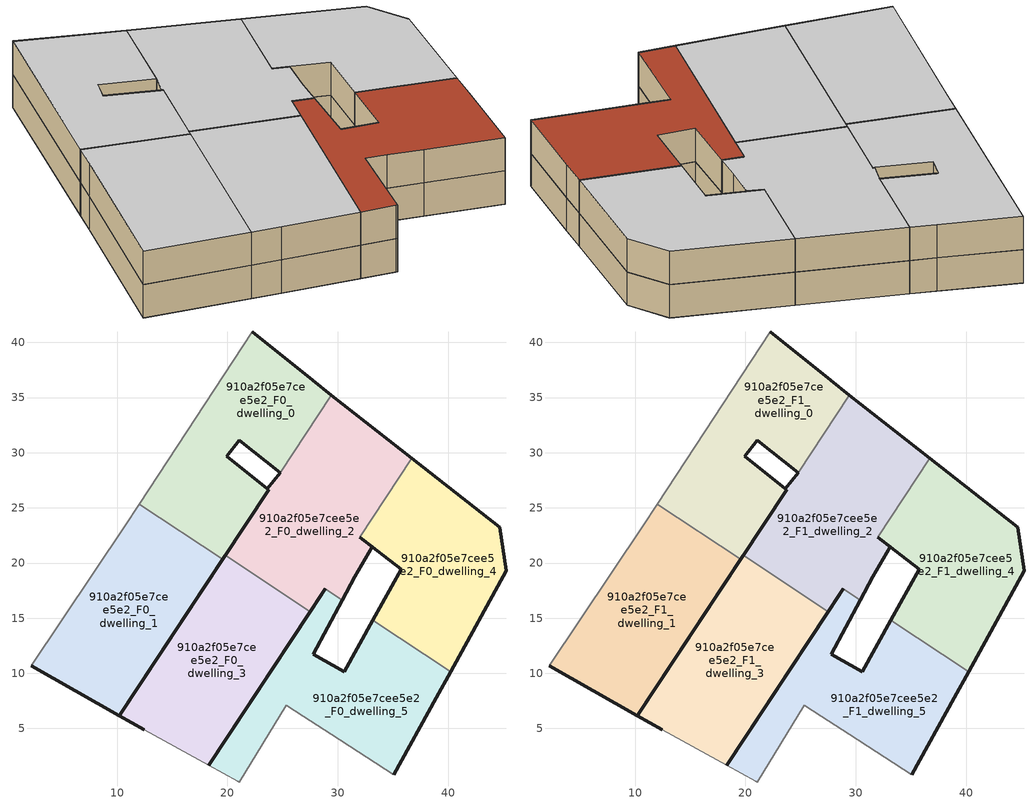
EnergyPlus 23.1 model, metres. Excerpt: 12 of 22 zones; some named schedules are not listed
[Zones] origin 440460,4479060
910a2f05e7cee5e2_F0_dwelling_0
 floor ground (EU_floor_Construction): 23.74,26.63 23.62,26.73 19.95,29.7 21.09,31.15 24.77,28.19 29.43,35.23 27.73,36.57 22.27,40.95 12.01,25.34 19.58,20.33 z0
 wall outside (EU_wall_Construction): 22.27,40.95 27.73,36.57 29.43,35.23 / 24.77,28.19 21.09,31.15 19.95,29.7 23.62,26.73 / 23.74,26.63 19.58,20.33 z0:3
 wall to 910a2f05e7cee5e2_F0_dwelling_1 (EU_wall_Construction): 19.58,20.33 12.01,25.34 z0:3
 wall adiabatic (EU_wall_Construction): 12.01,25.34 22.27,40.95 z0:3
 wall to 910a2f05e7cee5e2_F0_dwelling_2 (EU_wall_Construction): 29.43,35.23 24.77,28.19 / 23.62,26.73 23.74,26.63 z0:3
910a2f05e7cee5e2_F0_dwelling_1
 floor ground (EU_floor_Construction): 10.2,6.16 19.58,20.33 12.01,25.34 10.69,23.33 2.24,10.67 z0
 wall outside (EU_wall_Construction): 19.58,20.33 10.2,6.16 2.24,10.67 z0:3
 wall adiabatic (EU_wall_Construction): 2.24,10.67 10.69,23.33 12.01,25.34 z0:3
910a2f05e7cee5e2_F0_dwelling_2
 floor ground (EU_floor_Construction): 31.53,18.77 33.13,21.47 31.98,22.36 36.71,29.51 29.43,35.23 24.77,28.19 24.78,28.18 23.62,26.73 23.74,26.63 19.81,20.68 27.5,15.59 28.87,17.66 30.4,16.64 z0
 wall outside (EU_wall_Construction): 23.62,26.73 24.78,28.18 24.77,28.19 / 29.43,35.23 36.71,29.51 / 31.98,22.36 33.13,21.47 31.53,18.77 30.4,16.64 / 28.87,17.66 27.5,15.59 / 19.81,20.68 23.74,26.63 z0:3
 wall to 910a2f05e7cee5e2_F0_dwelling_4 (EU_wall_Construction): 36.71,29.51 31.98,22.36 z0:3
 wall to 910a2f05e7cee5e2_F0_dwelling_5 (EU_wall_Construction): 30.4,16.64 28.87,17.66 z0:3
 wall to 910a2f05e7cee5e2_F0_dwelling_3 (EU_wall_Construction): 27.5,15.59 19.81,20.68 z0:3
910a2f05e7cee5e2_F0_dwelling_3
 floor ground (EU_floor_Construction): 18.29,1.67 27.5,15.59 19.81,20.68 10.2,6.16 12.44,4.89 z0
 wall outside (EU_wall_Construction): 27.5,15.59 18.29,1.67 / 12.44,4.89 10.2,6.16 19.81,20.68 z0:3
 wall adiabatic (EU_wall_Construction): 18.29,1.67 12.44,4.89 z0:3
910a2f05e7cee5e2_F0_dwelling_4
 floor ground (EU_floor_Construction): 40.23,10.14 45.26,19.32 44.69,23.24 36.71,29.51 31.98,22.36 35.76,19.42 33.19,14.79 z0
 wall outside (EU_wall_Construction): 33.19,14.79 35.76,19.42 31.98,22.36 / 36.71,29.51 44.69,23.24 45.26,19.32 40.23,10.14 z0:3
 wall to 910a2f05e7cee5e2_F0_dwelling_5 (EU_wall_Construction): 40.23,10.14 33.19,14.79 z0:3
910a2f05e7cee5e2_F0_dwelling_5
 floor ground (EU_floor_Construction): 35.08,0.82 38.94,7.79 40.23,10.14 33.19,14.79 30.61,10.14 27.8,11.72 30.4,16.64 28.87,17.66 18.29,1.67 20.92,0.23 21.05,0.15 25.34,7.12 26.89,6.11 29.4,4.49 z0
 wall outside (EU_wall_Construction): 30.4,16.64 27.8,11.72 30.61,10.14 33.19,14.79 / 40.23,10.14 38.94,7.79 35.08,0.82 / 18.29,1.67 28.87,17.66 z0:3
 wall adiabatic (EU_wall_Construction): 35.08,0.82 29.4,4.49 26.89,6.11 25.34,7.12 21.05,0.15 20.92,0.23 18.29,1.67 z0:3
910a2f05e7cee5e2_F1_dwelling_0
 floor to 910a2f05e7cee5e2_F0_dwelling_0 (EU_floor_Construction): 23.74,26.63 23.62,26.73 19.95,29.7 21.09,31.15 24.77,28.19 29.43,35.23 27.73,36.57 22.27,40.95 12.01,25.34 19.58,20.33 z3
 wall outside (EU_wall_Construction): 22.27,40.95 27.73,36.57 29.43,35.23 / 24.77,28.19 21.09,31.15 19.95,29.7 23.62,26.73 / 23.74,26.63 19.58,20.33 z3:6
 wall to 910a2f05e7cee5e2_F1_dwelling_1 (EU_wall_Construction): 19.58,20.33 12.01,25.34 z3:6
 wall adiabatic (EU_wall_Construction): 12.01,25.34 22.27,40.95 z3:6
 wall to 910a2f05e7cee5e2_F1_dwelling_2 (EU_wall_Construction): 29.43,35.23 24.77,28.19 / 23.62,26.73 23.74,26.63 z3:6
 ceiling to 910a2f05e7cee5e2_F2_dwelling_0 (EU_floor_Construction): 27.73,36.57 29.43,35.23 24.77,28.19 21.09,31.15 19.95,29.7 23.62,26.73 23.74,26.63 19.58,20.33 12.01,25.34 22.27,40.95 z6
910a2f05e7cee5e2_F1_dwelling_1
 floor to 910a2f05e7cee5e2_F0_dwelling_1 (EU_floor_Construction): 10.2,6.16 19.58,20.33 12.01,25.34 10.69,23.33 2.24,10.67 z3
 wall outside (EU_wall_Construction): 19.58,20.33 10.2,6.16 2.24,10.67 z3:6
 wall adiabatic (EU_wall_Construction): 2.24,10.67 10.69,23.33 12.01,25.34 z3:6
 ceiling to 910a2f05e7cee5e2_F2_dwelling_1 (EU_floor_Construction): 19.58,20.33 10.2,6.16 2.24,10.67 10.69,23.33 12.01,25.34 z6
910a2f05e7cee5e2_F1_dwelling_2
 floor to 910a2f05e7cee5e2_F0_dwelling_2 (EU_floor_Construction): 31.53,18.77 33.13,21.47 31.98,22.36 36.71,29.51 29.43,35.23 24.77,28.19 24.78,28.18 23.62,26.73 23.74,26.63 19.81,20.68 27.5,15.59 28.87,17.66 30.4,16.64 z3
 wall outside (EU_wall_Construction): 23.62,26.73 24.78,28.18 24.77,28.19 / 29.43,35.23 36.71,29.51 / 31.98,22.36 33.13,21.47 31.53,18.77 30.4,16.64 / 28.87,17.66 27.5,15.59 / 19.81,20.68 23.74,26.63 z3:6
 wall to 910a2f05e7cee5e2_F1_dwelling_4 (EU_wall_Construction): 36.71,29.51 31.98,22.36 z3:6
 wall to 910a2f05e7cee5e2_F1_dwelling_5 (EU_wall_Construction): 30.4,16.64 28.87,17.66 z3:6
 wall to 910a2f05e7cee5e2_F1_dwelling_3 (EU_wall_Construction): 27.5,15.59 19.81,20.68 z3:6
 ceiling to 910a2f05e7cee5e2_F2_dwelling_2 (EU_floor_Construction): 36.71,29.51 31.98,22.36 33.13,21.47 31.53,18.77 30.4,16.64 28.87,17.66 27.5,15.59 19.81,20.68 23.74,26.63 23.62,26.73 24.78,28.18 24.77,28.19 29.43,35.23 z6
910a2f05e7cee5e2_F1_dwelling_3
 floor to 910a2f05e7cee5e2_F0_dwelling_3 (EU_floor_Construction): 18.29,1.67 27.5,15.59 19.81,20.68 10.2,6.16 12.44,4.89 z3
 wall outside (EU_wall_Construction): 27.5,15.59 18.29,1.67 / 12.44,4.89 10.2,6.16 19.81,20.68 z3:6
 wall adiabatic (EU_wall_Construction): 18.29,1.67 12.44,4.89 z3:6
 ceiling to 910a2f05e7cee5e2_F2_dwelling_3 (EU_floor_Construction): 27.5,15.59 18.29,1.67 12.44,4.89 10.2,6.16 19.81,20.68 z6
910a2f05e7cee5e2_F1_dwelling_4
 floor to 910a2f05e7cee5e2_F0_dwelling_4 (EU_floor_Construction): 40.23,10.14 45.26,19.32 44.69,23.24 36.71,29.51 31.98,22.36 35.76,19.42 33.19,14.79 z3
 wall outside (EU_wall_Construction): 33.19,14.79 35.76,19.42 31.98,22.36 / 36.71,29.51 44.69,23.24 45.26,19.32 40.23,10.14 z3:6
 wall to 910a2f05e7cee5e2_F1_dwelling_5 (EU_wall_Construction): 40.23,10.14 33.19,14.79 z3:6
 ceiling to 910a2f05e7cee5e2_F2_dwelling_4 (EU_floor_Construction): 44.69,23.24 45.26,19.32 40.23,10.14 33.19,14.79 35.76,19.42 31.98,22.36 36.71,29.51 z6
910a2f05e7cee5e2_F1_dwelling_5
 floor to 910a2f05e7cee5e2_F0_dwelling_5 (EU_floor_Construction): 35.08,0.82 38.94,7.79 40.23,10.14 33.19,14.79 30.61,10.14 27.8,11.72 30.4,16.64 28.87,17.66 18.29,1.67 20.92,0.23 21.05,0.15 25.34,7.12 26.89,6.11 29.4,4.49 z3
 wall outside (EU_wall_Construction): 30.4,16.64 27.8,11.72 30.61,10.14 33.19,14.79 / 40.23,10.14 38.94,7.79 35.08,0.82 / 18.29,1.67 28.87,17.66 z3:6
 wall adiabatic (EU_wall_Construction): 35.08,0.82 29.4,4.49 26.89,6.11 25.34,7.12 21.05,0.15 20.92,0.23 18.29,1.67 z3:6
 roof outside (EU_roof_Construction): 40.23,10.14 38.94,7.79 35.08,0.82 29.4,4.49 26.89,6.11 25.34,7.12 21.05,0.15 20.92,0.23 18.29,1.67 28.87,17.66 30.4,16.64 27.8,11.72 30.61,10.14 33.19,14.79 z6
[Building]
EU S2 Campaign: North Axis=0; Terrain=City; Solar Distribution=FullExterior
[Site:Location]
Madrid: Latitude=40.5; Longitude=-3.5; Time Zone=1; Elevation=609
[SizingPeriod:WeatherFileDays]
AnnualSizingPeriod: Begin Month=1; Begin Day of Month=1; End Month=12; End Day of Month=31; Day of Week for Start Day=Monday; Use Weather File Daylight Saving Period=No; Use Weather File Rain and Snow Indicators=No
[MATERIAL]
EU_InternalMass_Material: Roughness=MediumRough; Thickness=0.1; Conductivity=1; Density=1800; Specific Heat=900; Thermal Absorptance=0.9; Solar Absorptance=0.7; Visible Absorptance=0.7
[MATERIAL:NOMASS] Roughness=MediumRough; Thermal Absorptance=0.9; Solar Absorptance=0.7; Visible Absorptance=0.7
Name | Thermal Resistance
EU_wall_NoMass | 0.459673
EU_roof_NoMass | 0.495815
EU_floor_NoMass | 0.788942
[CONSTRUCTION]
EU_wall_Construction: EU_wall_NoMass
EU_roof_Construction: EU_roof_NoMass
EU_floor_Construction: EU_floor_NoMass
EU_InternalMass_Construction: EU_InternalMass_Material
[ZONE] Type=1; Multiplier=1; Ceiling Height=autocalculate; Floor Area=autocalculate; Part of Total Floor Area=Yes
Name | Volume
910a2f05e7cee5e2_F0_dwelling_0; 910a2f05e7cee5e2_F1_dwelling_0 | 471.831
910a2f05e7cee5e2_F0_dwelling_1; 910a2f05e7cee5e2_F1_dwelling_1 | 472.259
910a2f05e7cee5e2_F0_dwelling_2; 910a2f05e7cee5e2_F1_dwelling_2 | 499.835
910a2f05e7cee5e2_F0_dwelling_3; 910a2f05e7cee5e2_F1_dwelling_3 | 472.251
910a2f05e7cee5e2_F0_dwelling_4; 910a2f05e7cee5e2_F1_dwelling_4 | 445.102
910a2f05e7cee5e2_F0_dwelling_5; 910a2f05e7cee5e2_F1_dwelling_5 | 472.271
[INTERNALMASS] Construction=EU_InternalMass_Construction
Name | Zone or ZoneList | Surface Area
910a2f05e7cee5e2_F0_dwelling_0_EU_InternalMass | 910a2f05e7cee5e2_F0_dwelling_0 | 157.275
910a2f05e7cee5e2_F0_dwelling_1_EU_InternalMass | 910a2f05e7cee5e2_F0_dwelling_1 | 157.42
910a2f05e7cee5e2_F0_dwelling_2_EU_InternalMass | 910a2f05e7cee5e2_F0_dwelling_2 | 166.615
910a2f05e7cee5e2_F0_dwelling_3_EU_InternalMass | 910a2f05e7cee5e2_F0_dwelling_3 | 157.417
910a2f05e7cee5e2_F0_dwelling_4_EU_InternalMass | 910a2f05e7cee5e2_F0_dwelling_4 | 148.371
910a2f05e7cee5e2_F0_dwelling_5_EU_InternalMass | 910a2f05e7cee5e2_F0_dwelling_5 | 157.424
910a2f05e7cee5e2_F1_dwelling_0_EU_InternalMass | 910a2f05e7cee5e2_F1_dwelling_0 | 157.275
910a2f05e7cee5e2_F1_dwelling_1_EU_InternalMass | 910a2f05e7cee5e2_F1_dwelling_1 | 157.42
910a2f05e7cee5e2_F1_dwelling_2_EU_InternalMass | 910a2f05e7cee5e2_F1_dwelling_2 | 166.615
910a2f05e7cee5e2_F1_dwelling_3_EU_InternalMass | 910a2f05e7cee5e2_F1_dwelling_3 | 157.417
910a2f05e7cee5e2_F1_dwelling_4_EU_InternalMass | 910a2f05e7cee5e2_F1_dwelling_4 | 148.371
910a2f05e7cee5e2_F1_dwelling_5_EU_InternalMass | 910a2f05e7cee5e2_F1_dwelling_5 | 157.424
[OTHEREQUIPMENT] Fuel Type=Electricity; Design Level Calculation Method=Watts/Area; Power per Zone Floor Area=1; Fraction Latent=0; Fraction Radiant=0; Fraction Lost=0; Carbon Dioxide Generation Rate=0; EndUse Subcategory=EU_Step8_InternalGains
Name | Zone or ZoneList or Space or SpaceList | Schedule
EU_Step8_InternalGain_910a2f05e7cee5e2_F0_dwelling_0_f000 | 910a2f05e7cee5e2_F0_dwelling_0 | EU_Step8_GainSchedule_910a2f05e7cee5e2_F0_dwelling_0_f000
EU_Step8_InternalGain_910a2f05e7cee5e2_F0_dwelling_1_f000 | 910a2f05e7cee5e2_F0_dwelling_1 | EU_Step8_GainSchedule_910a2f05e7cee5e2_F0_dwelling_1_f000
EU_Step8_InternalGain_910a2f05e7cee5e2_F0_dwelling_2_f000 | 910a2f05e7cee5e2_F0_dwelling_2 | EU_Step8_GainSchedule_910a2f05e7cee5e2_F0_dwelling_2_f000
EU_Step8_InternalGain_910a2f05e7cee5e2_F0_dwelling_3_f000 | 910a2f05e7cee5e2_F0_dwelling_3 | EU_Step8_GainSchedule_910a2f05e7cee5e2_F0_dwelling_3_f000
EU_Step8_InternalGain_910a2f05e7cee5e2_F0_dwelling_4_f000 | 910a2f05e7cee5e2_F0_dwelling_4 | EU_Step8_GainSchedule_910a2f05e7cee5e2_F0_dwelling_4_f000
EU_Step8_InternalGain_910a2f05e7cee5e2_F0_dwelling_5_f000 | 910a2f05e7cee5e2_F0_dwelling_5 | EU_Step8_GainSchedule_910a2f05e7cee5e2_F0_dwelling_5_f000
EU_Step8_InternalGain_910a2f05e7cee5e2_F1_dwelling_0_f000 | 910a2f05e7cee5e2_F1_dwelling_0 | EU_Step8_GainSchedule_910a2f05e7cee5e2_F1_dwelling_0_f000
EU_Step8_InternalGain_910a2f05e7cee5e2_F1_dwelling_1_f000 | 910a2f05e7cee5e2_F1_dwelling_1 | EU_Step8_GainSchedule_910a2f05e7cee5e2_F1_dwelling_1_f000
EU_Step8_InternalGain_910a2f05e7cee5e2_F1_dwelling_2_f000 | 910a2f05e7cee5e2_F1_dwelling_2 | EU_Step8_GainSchedule_910a2f05e7cee5e2_F1_dwelling_2_f000
EU_Step8_InternalGain_910a2f05e7cee5e2_F1_dwelling_3_f000 | 910a2f05e7cee5e2_F1_dwelling_3 | EU_Step8_GainSchedule_910a2f05e7cee5e2_F1_dwelling_3_f000
EU_Step8_InternalGain_910a2f05e7cee5e2_F1_dwelling_4_f000 | 910a2f05e7cee5e2_F1_dwelling_4 | EU_Step8_GainSchedule_910a2f05e7cee5e2_F1_dwelling_4_f000
EU_Step8_InternalGain_910a2f05e7cee5e2_F1_dwelling_5_f000 | 910a2f05e7cee5e2_F1_dwelling_5 | EU_Step8_GainSchedule_910a2f05e7cee5e2_F1_dwelling_5_f000
[ZONEVENTILATION:DESIGNFLOWRATE] Schedule=EU_AlwaysOn; Design Flow Rate Calculation Method=AirChanges/Hour; Air Changes per Hour=0.719161; Ventilation Type=Natural; Fan Pressure Rise=0; Fan Total Efficiency=1; Constant Term Coefficient=1; Temperature Term Coefficient=0; Velocity Term Coefficient=0; Velocity Squared Term Coefficient=0; Minimum Indoor Temperature=-100; Maximum Indoor Temperature=100; Delta Temperature=-100; Minimum Outdoor Temperature=-100; Maximum Outdoor Temperature=100; Maximum Wind Speed=40
Name | Zone or ZoneList or Space or SpaceList
EU_ConstantAir_910a2f05e7cee5e2_F0_dwelling_0 | 910a2f05e7cee5e2_F0_dwelling_0
EU_ConstantAir_910a2f05e7cee5e2_F0_dwelling_1 | 910a2f05e7cee5e2_F0_dwelling_1
EU_ConstantAir_910a2f05e7cee5e2_F0_dwelling_2 | 910a2f05e7cee5e2_F0_dwelling_2
EU_ConstantAir_910a2f05e7cee5e2_F0_dwelling_3 | 910a2f05e7cee5e2_F0_dwelling_3
EU_ConstantAir_910a2f05e7cee5e2_F0_dwelling_4 | 910a2f05e7cee5e2_F0_dwelling_4
EU_ConstantAir_910a2f05e7cee5e2_F0_dwelling_5 | 910a2f05e7cee5e2_F0_dwelling_5
EU_ConstantAir_910a2f05e7cee5e2_F1_dwelling_0 | 910a2f05e7cee5e2_F1_dwelling_0
EU_ConstantAir_910a2f05e7cee5e2_F1_dwelling_1 | 910a2f05e7cee5e2_F1_dwelling_1
EU_ConstantAir_910a2f05e7cee5e2_F1_dwelling_2 | 910a2f05e7cee5e2_F1_dwelling_2
EU_ConstantAir_910a2f05e7cee5e2_F1_dwelling_3 | 910a2f05e7cee5e2_F1_dwelling_3
EU_ConstantAir_910a2f05e7cee5e2_F1_dwelling_4 | 910a2f05e7cee5e2_F1_dwelling_4
EU_ConstantAir_910a2f05e7cee5e2_F1_dwelling_5 | 910a2f05e7cee5e2_F1_dwelling_5
[HVACTEMPLATE:THERMOSTAT] Constant Heating Setpoint=20; Constant Cooling Setpoint=50
EU_HeatOnly_910a2f05e7cee5e2_F0_dwelling_0; EU_HeatOnly_910a2f05e7cee5e2_F0_dwelling_1; EU_HeatOnly_910a2f05e7cee5e2_F0_dwelling_2; EU_HeatOnly_910a2f05e7cee5e2_F0_dwelling_3; EU_HeatOnly_910a2f05e7cee5e2_F0_dwelling_4; EU_HeatOnly_910a2f05e7cee5e2_F0_dwelling_5; EU_HeatOnly_910a2f05e7cee5e2_F1_dwelling_0; EU_HeatOnly_910a2f05e7cee5e2_F1_dwelling_1; EU_HeatOnly_910a2f05e7cee5e2_F1_dwelling_2; EU_HeatOnly_910a2f05e7cee5e2_F1_dwelling_3; EU_HeatOnly_910a2f05e7cee5e2_F1_dwelling_4; EU_HeatOnly_910a2f05e7cee5e2_F1_dwelling_5; EU_HeatOnly_910a2f05e7cee5e2_F2_dwelling_0; EU_HeatOnly_910a2f05e7cee5e2_F2_dwelling_1; EU_HeatOnly_910a2f05e7cee5e2_F2_dwelling_2; EU_HeatOnly_910a2f05e7cee5e2_F2_dwelling_3; EU_HeatOnly_910a2f05e7cee5e2_F2_dwelling_4; EU_HeatOnly_910a2f05e7cee5e2_F3_dwelling_0; EU_HeatOnly_910a2f05e7cee5e2_F3_dwelling_1; EU_HeatOnly_910a2f05e7cee5e2_F3_dwelling_2; EU_HeatOnly_910a2f05e7cee5e2_F3_dwelling_3; EU_HeatOnly_910a2f05e7cee5e2_F3_dwelling_4
[HVACTEMPLATE:ZONE:IDEALLOADSAIRSYSTEM] System Availability Schedule=EU_AlwaysOn; Maximum Heating Supply Air Temperature=50; Minimum Cooling Supply Air Temperature=13; Maximum Heating Supply Air Humidity Ratio=0.0156; Minimum Cooling Supply Air Humidity Ratio=0.0077; Heating Limit=NoLimit; Cooling Limit=NoLimit; Heating Availability Schedule=EU_AlwaysOn; Cooling Availability Schedule=EU_CoolingOff; Dehumidification Control Type=ConstantSensibleHeatRatio; Cooling Sensible Heat Ratio=0.7; Dehumidification Setpoint=60; Humidification Control Type=None; Humidification Setpoint=30; Outdoor Air Method=None; Outdoor Air Flow Rate per Person=0.00944; Outdoor Air Flow Rate per Zone Floor Area=0; Outdoor Air Flow Rate per Zone=0; Demand Controlled Ventilation Type=None; Outdoor Air Economizer Type=NoEconomizer; Heat Recovery Type=None; Sensible Heat Recovery Effectiveness=0.7; Latent Heat Recovery Effectiveness=0.65
Name | Template Thermostat
910a2f05e7cee5e2_F0_dwelling_0 | EU_HeatOnly_910a2f05e7cee5e2_F0_dwelling_0
910a2f05e7cee5e2_F0_dwelling_1 | EU_HeatOnly_910a2f05e7cee5e2_F0_dwelling_1
910a2f05e7cee5e2_F0_dwelling_2 | EU_HeatOnly_910a2f05e7cee5e2_F0_dwelling_2
910a2f05e7cee5e2_F0_dwelling_3 | EU_HeatOnly_910a2f05e7cee5e2_F0_dwelling_3
910a2f05e7cee5e2_F0_dwelling_4 | EU_HeatOnly_910a2f05e7cee5e2_F0_dwelling_4
910a2f05e7cee5e2_F0_dwelling_5 | EU_HeatOnly_910a2f05e7cee5e2_F0_dwelling_5
910a2f05e7cee5e2_F1_dwelling_0 | EU_HeatOnly_910a2f05e7cee5e2_F1_dwelling_0
910a2f05e7cee5e2_F1_dwelling_1 | EU_HeatOnly_910a2f05e7cee5e2_F1_dwelling_1
910a2f05e7cee5e2_F1_dwelling_2 | EU_HeatOnly_910a2f05e7cee5e2_F1_dwelling_2
910a2f05e7cee5e2_F1_dwelling_3 | EU_HeatOnly_910a2f05e7cee5e2_F1_dwelling_3
910a2f05e7cee5e2_F1_dwelling_4 | EU_HeatOnly_910a2f05e7cee5e2_F1_dwelling_4
910a2f05e7cee5e2_F1_dwelling_5 | EU_HeatOnly_910a2f05e7cee5e2_F1_dwelling_5
[SIZING:ZONE] Zone Cooling Design Supply Air Temperature Input Method=SupplyAirTemperature; Zone Cooling Design Supply Air Temperature=13; Zone Heating Design Supply Air Temperature Input Method=SupplyAirTemperature; Zone Heating Design Supply Air Temperature=50; Zone Cooling Design Supply Air Humidity Ratio=0.008; Zone Heating Design Supply Air Humidity Ratio=0.008; Cooling Design Air Flow Method=DesignDay; Cooling Design Air Flow Rate=0; Cooling Minimum Air Flow per Zone Floor Area=0.000762; Cooling Minimum Air Flow=0; Cooling Minimum Air Flow Fraction=0.2; Heating Design Air Flow Method=DesignDay; Heating Design Air Flow Rate=0; Heating Maximum Air Flow per Zone Floor Area=0.002032; Heating Maximum Air Flow=0.141576; Heating Maximum Air Flow Fraction=0.3; Account for Dedicated Outdoor Air System=No; Dedicated Outdoor Air System Control Strategy=NeutralSupplyAir; Dedicated Outdoor Air Low Setpoint Temperature for Design=autosize; Dedicated Outdoor Air High Setpoint Temperature for Design=autosize; Zone Load Sizing Method=Sensible Load Only No Latent Load; Zone Latent Cooling Design Supply Air Humidity Ratio Input Method=HumidityRatioDifference; Zone Cooling Design Supply Air Humidity Ratio Difference=0.005; Zone Latent Heating Design Supply Air Humidity Ratio Input Method=HumidityRatioDifference; Zone Humidification Design Supply Air Humidity Ratio Difference=0.005
910a2f05e7cee5e2_F0_dwelling_0; 910a2f05e7cee5e2_F0_dwelling_1; 910a2f05e7cee5e2_F0_dwelling_2; 910a2f05e7cee5e2_F0_dwelling_3; 910a2f05e7cee5e2_F0_dwelling_4; 910a2f05e7cee5e2_F0_dwelling_5; 910a2f05e7cee5e2_F1_dwelling_0; 910a2f05e7cee5e2_F1_dwelling_1; 910a2f05e7cee5e2_F1_dwelling_2; 910a2f05e7cee5e2_F1_dwelling_3; 910a2f05e7cee5e2_F1_dwelling_4; 910a2f05e7cee5e2_F1_dwelling_5
[SCHEDULE:FILE] Column Number=1; Rows to Skip at Top=0; Number of Hours of Data=8760; Column Separator=Comma; Interpolate to Timestep=No; Minutes per Item=60; Adjust Schedule for Daylight Savings=Yes
Name | File
EU_Step8_GainSchedule_910a2f05e7cee5e2_F0_dwelling_0_f000 | ../../schedules/910a2f05e7cee5e2/910a2f05e7cee5e2_F0_dwelling_0_f000_gain.csv
EU_Step8_GainSchedule_910a2f05e7cee5e2_F0_dwelling_1_f000 | ../../schedules/910a2f05e7cee5e2/910a2f05e7cee5e2_F0_dwelling_1_f000_gain.csv
EU_Step8_GainSchedule_910a2f05e7cee5e2_F0_dwelling_2_f000 | ../../schedules/910a2f05e7cee5e2/910a2f05e7cee5e2_F0_dwelling_2_f000_gain.csv
EU_Step8_GainSchedule_910a2f05e7cee5e2_F0_dwelling_3_f000 | ../../schedules/910a2f05e7cee5e2/910a2f05e7cee5e2_F0_dwelling_3_f000_gain.csv
EU_Step8_GainSchedule_910a2f05e7cee5e2_F0_dwelling_4_f000 | ../../schedules/910a2f05e7cee5e2/910a2f05e7cee5e2_F0_dwelling_4_f000_gain.csv
